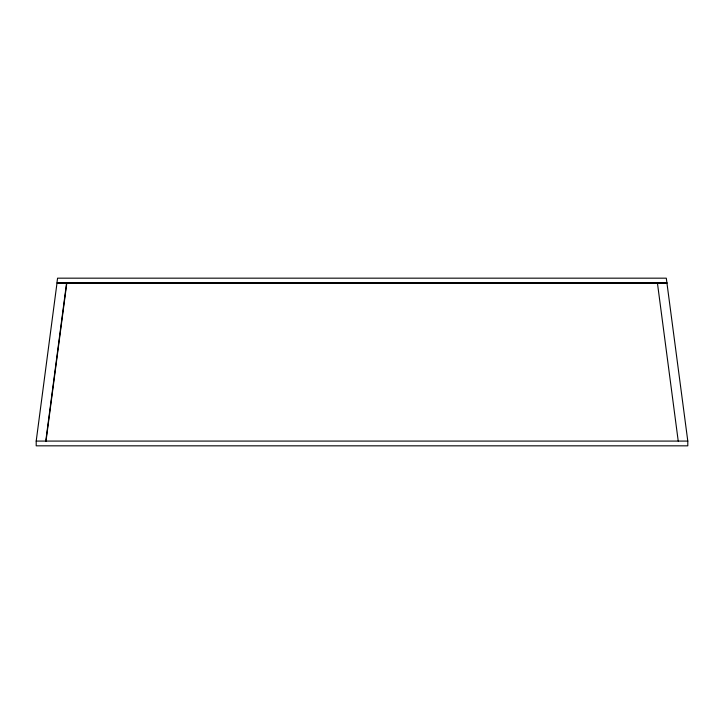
<?xml version="1.0" encoding="UTF-8"?>
<svg xmlns="http://www.w3.org/2000/svg" width="724" height="724" viewBox="0 0 724 724"><rect width="100%" height="100%" fill="white"/><g stroke="black" fill="none" stroke-linecap="round" stroke-linejoin="round"><path stroke-width="1.09" d="M45.766 441.079L66.572 283.021L57.006 283.021L36.2 441.079L36.2 445.83L687.8 445.83L687.8 441.088L666.297 278.17L57.558 278.17L56.934 282.912L666.922 282.912M46.019 441.088L66.825 283.03L666.994 283.03M36.2 441.079L687.8 441.088M657.428 283.03L678.234 441.088"/></g></svg>
